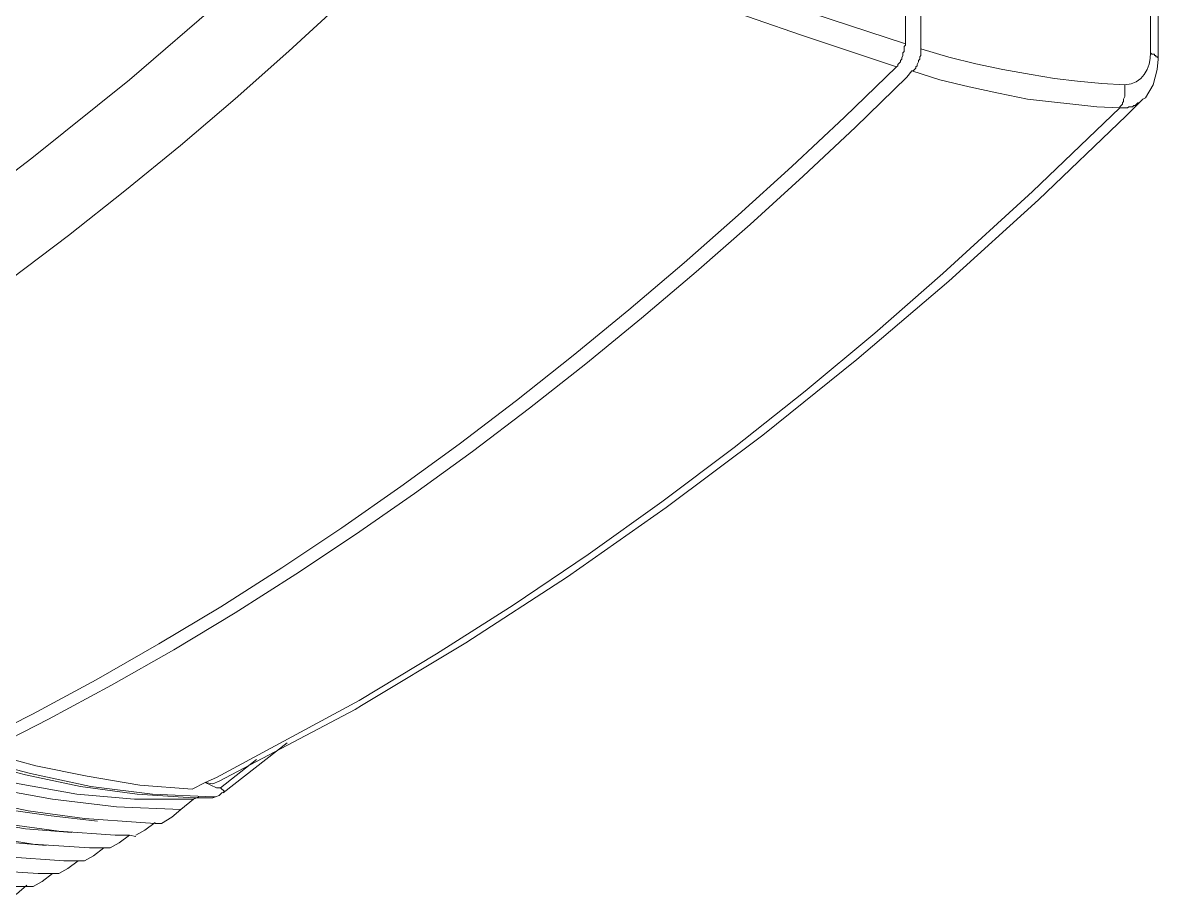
# Model space of a CAD drawing. Header units: millimetres. Extents: x 0 to 204, y 0 to 288.
# Drawn here: x 82.91 to 101.64, y 56.16 to 70.62 of the extents above; entities that cross this region are included whole.
import ezdxf

# ---------------------------------------------------------------- set-up
doc = ezdxf.new("R2010")
doc.units = ezdxf.units.MM

msp = doc.modelspace()

# ---------------------------------------------------------------- linework, layer by layer
at = {"color": 0, "lineweight": 0}
for points in [[(101.515333, 70.125167), (101.515333, 105.367667)], [(101.642333, 70.019333), (101.642333, 105.261833)], [(83.058, 68.3895), (84.666667, 69.680667), (86.211833, 71.014167), (87.714667, 72.411167), (89.196333, 73.829333)], [(90.148833, 73.046167), (91.948, 72.263), (93.768333, 71.543333), (95.609833, 70.887167), (97.4725, 70.273333)], [(74.676, 61.446833), (75.721793, 61.978174), (76.756867, 62.536551), (77.780741, 63.12087), (78.792933, 63.730039), (79.79296, 64.362964), (80.780341, 65.018553), (81.754592, 65.695713), (82.715232, 66.393351), (83.661779, 67.110374), (84.593751, 67.845688), (85.510666, 68.598202), (86.41204, 69.366821), (87.297393, 70.150454), (88.166242, 70.948006), (89.018105, 71.758386), (89.8525, 72.5805)], [(89.9795, 72.686333), (91.397667, 72.0725), (92.837, 71.479833), (94.276333, 70.9295), (95.736833, 70.4215)], [(97.4725, 71.628), (97.4725, 70.273333)], [(97.7265, 70.188667), (97.7265, 71.543333)], [(95.736833, 70.4215), (97.324333, 69.892333)], [(97.4725, 70.273333), (97.4725, 70.252167), (97.451333, 70.231), (97.451333, 70.146333), (97.430167, 70.125167), (97.430167, 70.082833), (97.409, 70.0405), (97.409, 70.019333), (97.387833, 69.998167), (97.387833, 69.977), (97.3455, 69.934667), (97.3455, 69.9135), (97.324333, 69.892333)], [(97.578333, 69.828833), (97.5995, 69.828833), (97.641833, 69.871167), (97.641833, 69.892333), (97.663, 69.9135), (97.663, 69.934667), (97.684167, 69.977), (97.684167, 69.998167), (97.705333, 70.019333), (97.705333, 70.061667), (97.7265, 70.082833), (97.7265, 70.188667)], [(97.7265, 70.188667), (98.185354, 70.054209), (98.630317, 69.943266), (99.078455, 69.84919), (99.546833, 69.765333)], [(101.092, 69.596), (101.192622, 69.61159), (101.279242, 69.647627), (101.352046, 69.70111), (101.41122, 69.769038), (101.456949, 69.848408), (101.489421, 69.936221), (101.50882, 70.029474), (101.515333, 70.125167)], [(101.515333, 70.125167), (101.5365, 70.104), (101.578833, 70.104), (101.578833, 70.082833), (101.6, 70.082833), (101.6, 70.061667), (101.621167, 70.061667), (101.642333, 70.0405), (101.642333, 70.019333)], [(81.999667, 58.674), (83.067304, 59.213214), (84.118834, 59.778728), (85.15457, 60.369534), (86.174825, 60.984623), (87.179911, 61.622984), (88.170143, 62.283609), (89.145833, 62.965489), (90.107294, 63.667614), (91.05484, 64.388974), (91.988783, 65.128562), (92.909437, 65.885367), (93.817116, 66.658381), (94.712132, 67.446593), (95.594798, 68.248996), (96.465427, 69.064579), (97.324333, 69.892333)], [(101.388333, 69.363167), (101.430667, 69.384333), (101.557667, 69.596), (101.621167, 69.85), (101.642333, 70.019333)], [(82.274833, 58.589333), (83.331252, 59.125907), (84.37319, 59.688051), (85.400743, 60.274837), (86.414008, 60.885338), (87.41308, 61.518624), (88.398056, 62.173766), (89.369032, 62.849836), (90.326104, 63.545905), (91.269368, 64.261045), (92.19892, 64.994327), (93.114856, 65.744823), (94.017273, 66.511603), (94.906266, 67.29374), (95.781932, 68.090304), (96.644367, 68.900367), (97.493667, 69.723)], [(97.493667, 69.723), (97.578333, 69.828833)], [(97.578333, 69.828833), (98.03851, 69.680964), (98.519721, 69.561869), (99.006488, 69.459839), (99.483333, 69.363167)], [(99.546833, 69.765333), (99.927833, 69.701833), (100.308833, 69.6595), (100.711, 69.617167), (101.092, 69.596)], [(101.092, 69.596), (101.092, 69.4055), (101.070833, 69.363167), (101.070833, 69.320833), (101.049667, 69.299667), (101.049667, 69.2785), (101.007333, 69.236167), (101.007333, 69.215)], [(88.4555, 59.436), (89.735912, 60.206907), (90.995715, 61.01075), (92.234277, 61.846799), (93.450966, 62.71432), (94.645148, 63.612582), (95.816192, 64.540854), (96.963464, 65.498404), (98.086333, 66.4845), (99.568, 67.839167), (101.007333, 69.215), (101.134333, 69.215), (101.1555, 69.236167), (101.219, 69.236167), (101.240167, 69.257333), (101.261333, 69.257333), (101.288567, 69.28577), (101.303452, 69.298426), (101.314382, 69.29927), (101.330538, 69.305603), (101.351955, 69.325122), (101.388333, 69.363167)], [(99.483333, 69.363167), (100.626333, 69.236167), (101.007333, 69.215)], [(101.113167, 69.088), (101.388333, 69.363167)], [(88.497833, 59.351333), (90.217549, 60.386073), (91.892619, 61.476037), (93.524968, 62.619661), (95.116518, 63.815383), (96.66919, 65.061641), (98.184907, 66.356872), (99.665592, 67.699512), (101.113167, 69.088)], [(73.956333, 62.611), (75.169225, 63.22226), (76.355377, 63.86835), (77.517418, 64.547719), (78.657979, 65.258818), (79.779688, 66.000095), (80.885176, 66.770002), (81.97707, 67.566987), (83.058, 68.3895)], [(86.106, 58.166), (88.4555, 59.436)], [(86.148333, 58.1025), (88.392, 59.287833)], [(88.392, 59.287833), (88.497833, 59.351333)], [(86.211833, 57.912), (87.270167, 58.7375)], [(82.063167, 58.4835), (83.036833, 58.2295), (84.031667, 58.017833), (85.047667, 57.890833), (86.0425, 57.8485)], [(82.274833, 58.589333), (83.1215, 58.3565), (83.968167, 58.187167), (84.836, 58.039), (85.703833, 57.9755), (85.9155, 58.081333)], [(86.1695, 57.996667), (86.762167, 58.462333)], [(81.322333, 58.293), (82.3595, 57.996667), (83.396667, 57.806167), (84.455, 57.679167), (85.513333, 57.636833)], [(81.915, 58.271833), (82.846333, 58.060167), (83.798833, 57.890833), (84.751333, 57.806167), (85.725, 57.806167)], [(82.063167, 58.441167), (82.952167, 58.208333), (83.862333, 58.017833), (84.793667, 57.890833), (85.725, 57.827333)], [(85.9155, 58.081333), (86.106, 58.166)], [(86.148333, 58.1025), (86.0425, 58.060167), (85.9155, 58.081333)], [(81.153, 57.996667), (82.634667, 57.636833), (83.3755, 57.531), (84.1375, 57.446333)], [(81.174167, 58.060167), (82.084333, 57.806167), (82.9945, 57.615667), (83.925833, 57.488667), (84.857167, 57.425167)], [(85.9155, 58.081333), (86.106, 57.996667)], [(86.106, 57.996667), (86.1695, 57.996667)], [(86.148333, 57.869667), (86.190667, 57.912)], [(86.1695, 57.996667), (86.233, 57.933167), (86.190667, 57.912)], [(80.729667, 57.785), (82.211333, 57.446333), (82.952167, 57.319333), (83.714167, 57.255833)], [(80.750833, 57.8485), (81.639833, 57.615667), (82.571167, 57.404), (83.5025, 57.277), (84.433833, 57.2135)], [(85.725, 57.806167), (85.513333, 57.636833)], [(85.725, 57.806167), (85.809667, 57.8485)], [(86.0425, 57.827333), (85.725, 57.827333)], [(86.084833, 57.8485), (86.0425, 57.827333)], [(86.0425, 57.8485), (86.084833, 57.8485)], [(86.084833, 57.8485), (86.148333, 57.869667)], [(80.306333, 57.658), (81.2165, 57.404), (82.147833, 57.2135), (83.079167, 57.065333), (84.0105, 57.001833)], [(80.306333, 57.573333), (81.788, 57.234667), (82.528833, 57.107667), (83.290833, 57.044167)], [(85.195833, 57.404), (85.365167, 57.509833), (85.513333, 57.636833)], [(79.883, 57.446333), (80.793167, 57.192333), (81.7245, 57.001833), (82.655833, 56.853667), (83.587167, 56.790167)], [(84.7725, 57.2135), (84.920667, 57.298167), (85.09, 57.425167)], [(84.857167, 57.425167), (85.09, 57.404)], [(85.09, 57.404), (85.195833, 57.404)], [(79.459667, 57.234667), (80.369833, 56.980667), (81.301167, 56.790167), (82.2325, 56.642), (83.163833, 56.5785)], [(84.349167, 57.001833), (84.497333, 57.0865), (84.666667, 57.2135)], [(84.433833, 57.2135), (84.666667, 57.2135)], [(84.666667, 57.2135), (84.7725, 57.192333)], [(83.925833, 56.790167), (84.074, 56.874833), (84.243333, 57.001833)], [(84.349167, 57.001833), (84.0105, 57.001833)], [(83.5025, 56.5785), (83.650667, 56.663167), (83.82, 56.790167)], [(83.587167, 56.790167), (83.82, 56.790167)], [(83.82, 56.790167), (83.925833, 56.790167)], [(83.079167, 56.366833), (83.227333, 56.4515), (83.396667, 56.5785)], [(83.163833, 56.5785), (83.396667, 56.5785)], [(83.396667, 56.5785), (83.5025, 56.5785)], [(82.655833, 56.155167), (82.804, 56.239833), (82.973333, 56.388)], [(82.7405, 56.366833), (82.973333, 56.366833)], [(82.973333, 56.366833), (83.079167, 56.366833)]]:
    msp.add_lwpolyline(points, dxfattribs=at)

doc.saveas('drawing.dxf')
